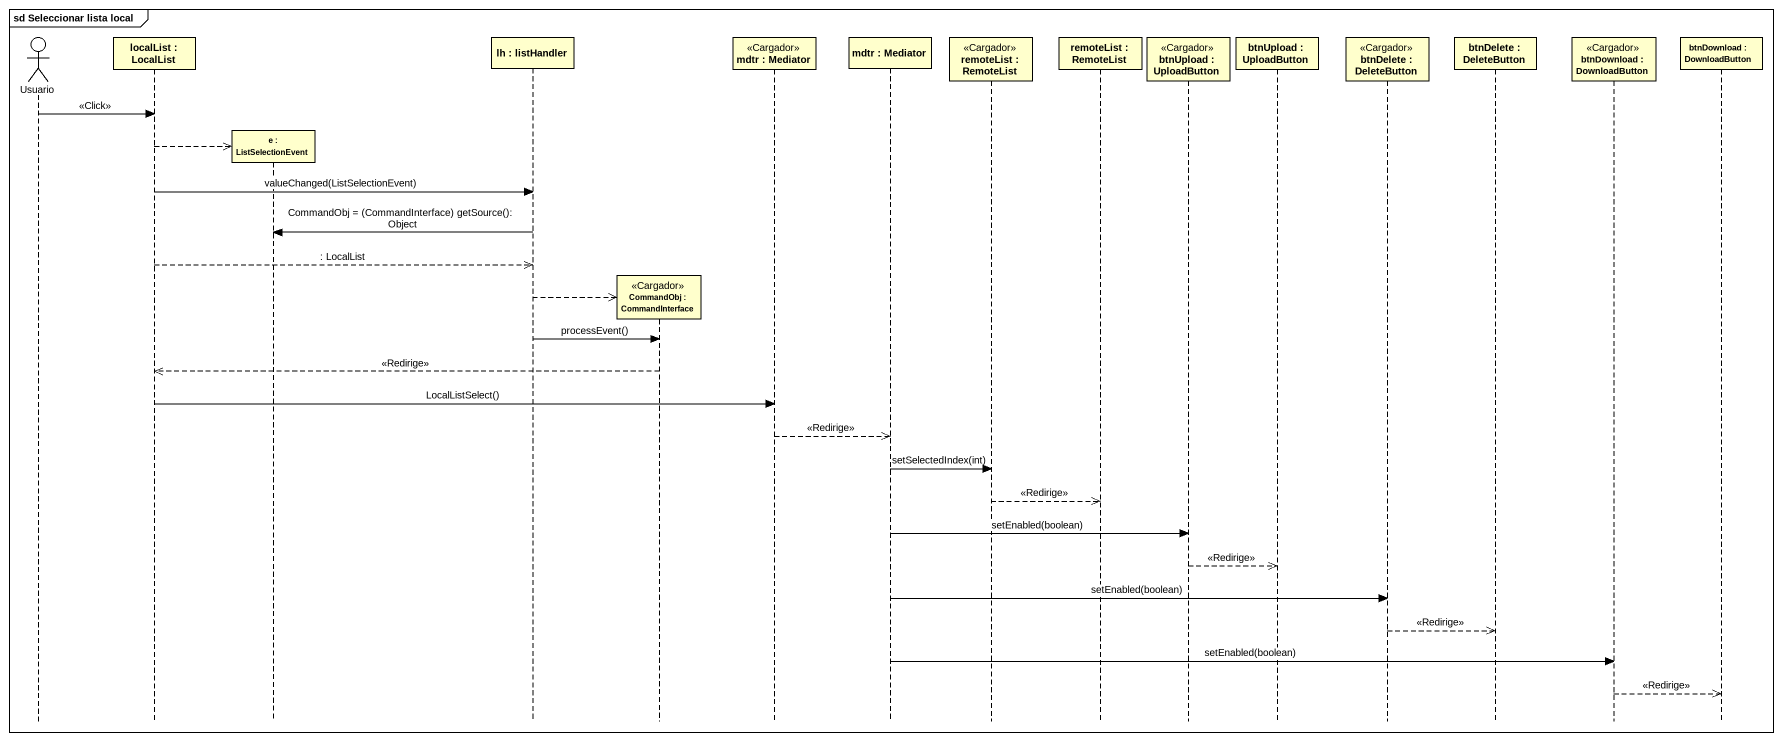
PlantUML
@startuml
mainframe sd Seleccionar lista local
hide footbox
actor Usuario
participant "localList : LocalList" as localList
participant "e : ListSelectionEvent" as e
participant "lh : listHandler" as lh
participant "CommandObj : CommandInterface" as CommandObj <<Cargador>>
participant "mdtr : Mediator" as mdtr <<Cargador>>
participant "mdtr : Mediator" as mdtr_2
participant "remoteList : RemoteList" as remoteList <<Cargador>>
participant "remoteList : RemoteList" as remoteList_2
participant "btnUpload : UploadButton" as btnUpload <<Cargador>>
participant "btnUpload : UploadButton" as btnUpload_2
participant "btnDelete : DeleteButton" as btnDelete <<Cargador>>
participant "btnDelete : DeleteButton" as btnDelete_2
participant "btnDownload : DownloadButton" as btnDownload <<Cargador>>
participant "btnDownload : DownloadButton" as btnDownload_2

Usuario -> localList : <<Click>>
localList -->> e **
localList -> lh : valueChanged(ListSelectionEvent)
lh -> e : CommandObj = (CommandInterface) getSource(): Object
localList -->> lh : : LocalList
lh -->> CommandObj **
lh -> CommandObj : processEvent()
CommandObj -->> localList : <<Redirige>>
localList -> mdtr : LocalListSelect()
mdtr -->> mdtr_2 : <<Redirige>>
mdtr_2 -> remoteList : setSelectedIndex(int)
remoteList -->> remoteList_2 : <<Redirige>>
mdtr_2 -> btnUpload : setEnabled(boolean)
btnUpload -->> btnUpload_2 : <<Redirige>>
mdtr_2 -> btnDelete : setEnabled(boolean)
btnDelete -->> btnDelete_2 : <<Redirige>>
mdtr_2 -> btnDownload : setEnabled(boolean)
btnDownload -->> btnDownload_2 : <<Redirige>>
@enduml
